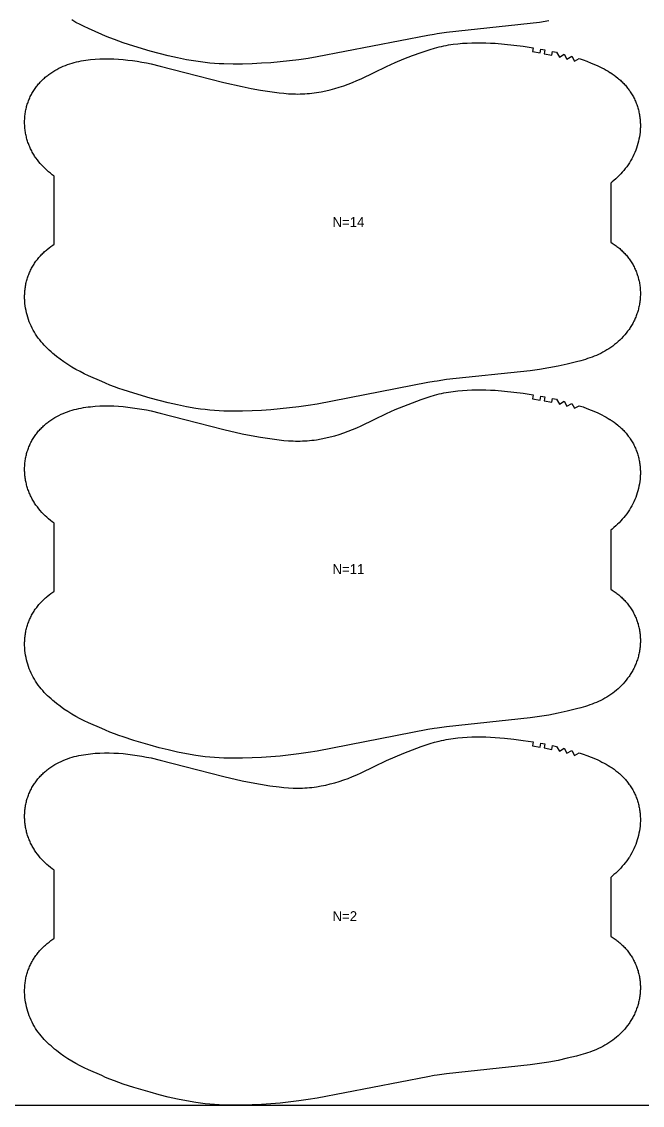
# Model space of a CAD drawing. Header units: inches. Extents: x 16 to 1901, y 0 to 1066.
# Drawn here: x 330 to 644, y 0 to 548 of the extents above; entities that cross this region are included whole.
import ezdxf

# ---------------------------------------------------------------- set-up
doc = ezdxf.new("R2010")
doc.units = ezdxf.units.IN

msp = doc.modelspace()

# ---------------------------------------------------------------- linework, layer by layer
at = {"layer": '1'}
for points in [[(16.5, 0), (1901.073, 0), (1901.073, 1065.8068), (16.5, 1065.8068), (16.5, 0)], [(628.4111, 435.997), (629.8914, 435.0071), (630.3729, 434.66), (630.848, 434.3044), (631.3166, 433.9404), (631.7784, 433.5678), (632.2332, 433.1867), (632.6807, 432.7971), (633.1209, 432.3991), (633.5533, 431.9927), (633.9779, 431.5779), (634.3945, 431.155), (634.8028, 430.7241), (635.2027, 430.2853), (635.5939, 429.8389), (635.9763, 429.3849), (636.3496, 428.9235), (636.7138, 428.4548), (637.0685, 427.9791), (637.4136, 427.4964), (637.7489, 427.0069), (638.0741, 426.5108), (638.3892, 426.0081), (638.6939, 425.4992), (638.9879, 424.984), (639.2713, 424.4629), (639.5437, 423.9359), (639.8053, 423.4034), (640.0559, 422.8656), (640.2954, 422.3227), (640.5239, 421.7751), (640.7413, 421.2228), (640.9475, 420.6663), (641.1424, 420.1056), (641.326, 419.5412), (641.4983, 418.9731), (641.6591, 418.4017), (641.8085, 417.8273), (641.9463, 417.2499), (642.0726, 416.67), (642.1872, 416.0877), (642.2901, 415.5033), (642.3814, 414.917), (642.461, 414.329), (642.5291, 413.7396), (642.5856, 413.1489), (642.6306, 412.5572), (642.6641, 411.9647), (642.6863, 411.3716), (642.697, 410.7782), (642.6964, 410.1846), (642.6845, 409.5911), (642.6613, 408.9978), (642.6269, 408.4051), (642.5814, 407.8131), (642.5246, 407.222), (642.4568, 406.6321), (642.3779, 406.0436), (642.288, 405.4567), (642.1871, 404.8716), (642.0753, 404.2885), (641.9525, 403.7076), (641.8189, 403.1292), (641.6744, 402.5535), (641.5192, 401.9806), (641.3532, 401.4108), (641.1764, 400.8444), (640.989, 400.2814), (640.791, 399.7222), (640.5823, 399.1669), (640.3631, 398.6158), (640.1333, 398.0691), (639.8931, 397.5269), (639.6424, 396.9896), (639.3815, 396.4571), (639.1106, 395.9297), (638.8298, 395.4073), (638.5393, 394.8901), (638.2393, 394.3783), (637.9301, 393.8718), (637.6119, 393.3709), (637.2848, 392.8755), (636.949, 392.3858), (636.2521, 391.424), (635.523, 390.4862), (634.7632, 389.5731), (633.9741, 388.6856), (633.157, 387.8243), (632.3127, 386.9898), (631.4423, 386.1827), (630.5469, 385.4037), (629.6275, 384.6532), (628.685, 383.932), (627.7206, 383.2407), (627.697, 383.2248), (626.7352, 382.5796), (625.7302, 381.9487), (624.7068, 381.3478), (623.6663, 380.7764), (622.6101, 380.2344), (621.5394, 379.7215), (620.4555, 379.2374), (619.3597, 378.7819), (618.2534, 378.3541), (617.1376, 377.952), (616.0136, 377.5727), (614.8824, 377.2135), (612.6034, 376.5449), (610.3097, 375.9246), (605.7022, 374.7741), (601.0682, 373.7458), (596.405, 372.8529), (591.7169, 372.0995), (587.0106, 371.4785), (544.5198, 366.9508), (539.8224, 366.2599), (538.3002, 366), (535.1419, 365.4608), (479.2051, 354.6162), (474.5143, 353.8821), (469.8108, 353.2311), (460.3782, 352.1366), (455.6481, 351.7252), (450.9106, 351.4081), (446.1682, 351.1796), (441.4221, 351.0405), (436.6737, 351), (431.9269, 351.0924), (429.5555, 351.2006), (427.1867, 351.3535), (424.8213, 351.5525), (422.4605, 351.7989), (420.105, 352.0931), (417.7553, 352.4322), (413.0744, 353.2303), (408.4194, 354.1643), (403.7881, 355.2104), (399.1788, 356.3504), (394.5942, 357.5841), (386.3245, 360.0511), (380.9804, 361.7767), (378.7374, 362.5535), (376.5106, 363.3731), (374.3029, 364.2418), (372.1104, 365.1497), (370.1585, 366), (363.4005, 368.9438), (361.2486, 369.9456), (359.1245, 371.0019), (357.0365, 372.1279), (354.9866, 373.3234), (352.9755, 374.5845), (351.0037, 375.9073), (349.0727, 377.2891), (347.1877, 378.7325), (346.2642, 379.4785), (346.094, 379.6212), (345.3545, 380.2412), (344.4592, 381.0212), (343.5791, 381.8189), (342.7153, 382.6348), (341.8697, 383.4697), (341.0447, 384.3244), (340.2426, 385.1995), (339.4657, 386.0959), (338.7164, 387.0144), (337.997, 387.9557), (337.3098, 388.9205), (336.9789, 389.412), (336.6567, 389.9094), (336.0384, 390.9211), (335.4549, 391.9541), (334.9064, 393.0068), (334.3932, 394.0779), (333.9153, 395.1656), (333.4729, 396.2685), (333.0662, 397.3851), (332.6955, 398.5139), (332.3614, 399.6537), (332.0646, 400.8035), (331.8059, 401.962), (331.586, 403.1282), (331.4057, 404.301), (331.2655, 405.4792), (331.2108, 406.0701), (331.1664, 406.6619), (331.1325, 407.2544), (331.1091, 407.8476), (331.0962, 408.4411), (331.094, 409.0348), (331.1025, 409.6284), (331.1219, 410.2218), (331.1521, 410.8146), (331.1933, 411.4067), (331.2455, 411.9978), (331.3089, 412.5877), (331.3834, 413.1763), (331.4692, 413.7633), (331.5663, 414.3484), (331.6748, 414.9315), (331.7948, 415.5123), (331.9264, 416.0906), (332.0696, 416.6662), (332.2243, 417.2388), (332.3904, 417.8084), (332.5679, 418.3746), (332.7565, 418.9372), (332.9562, 419.4961), (333.1669, 420.051), (333.3885, 420.6017), (333.6208, 421.148), (333.8638, 421.6897), (334.1173, 422.2266), (334.3812, 422.7585), (334.6555, 423.2851), (334.9399, 423.8063), (335.2345, 424.3218), (335.539, 424.8315), (335.8535, 425.3351), (336.1776, 425.8324), (336.5112, 426.3234), (336.8542, 426.8079), (337.2064, 427.2858), (337.5677, 427.7568), (337.9377, 428.2209), (338.3165, 428.6779), (338.7037, 429.1277), (339.0992, 429.5701), (339.503, 430.0051), (339.9146, 430.4323), (340.3341, 430.8518), (340.7613, 431.2633), (341.1959, 431.6667), (341.6377, 432.0618), (342.0867, 432.4487), (342.5425, 432.8274), (343.4735, 433.561), (344.4285, 434.2642), (345.4051, 434.9386), (346.094, 435.3863), (346.094, 469.8797), (346.0704, 469.8955), (345.106, 470.5869), (344.1635, 471.3081), (343.2441, 472.0585), (342.3487, 472.8376), (341.4783, 473.6447), (340.634, 474.4792), (339.8169, 475.3405), (339.0278, 476.228), (338.268, 477.1411), (337.5389, 478.0789), (336.842, 479.0407), (336.5062, 479.5304), (336.1791, 480.0257), (335.8609, 480.5267), (335.5517, 481.0332), (335.2517, 481.545), (334.9612, 482.0622), (334.6804, 482.5845), (334.4095, 483.112), (334.1486, 483.6445), (333.8979, 484.1818), (333.6577, 484.724), (333.4279, 485.2707), (333.2087, 485.8218), (333, 486.3771), (332.802, 486.9363), (332.6146, 487.4992), (332.4378, 488.0657), (332.2718, 488.6355), (332.1166, 489.2084), (331.9721, 489.7841), (331.8385, 490.3625), (331.7157, 490.9434), (331.6039, 491.5265), (331.503, 492.1116), (331.4131, 492.6985), (331.3342, 493.287), (331.2664, 493.8769), (331.2096, 494.468), (331.1641, 495.06), (331.1297, 495.6527), (331.1065, 496.2459), (331.0946, 496.8395), (331.094, 497.4331), (331.1047, 498.0265), (331.1269, 498.6196), (331.1604, 499.2121), (331.2054, 499.8038), (331.2619, 500.3945), (331.33, 500.9839), (331.4096, 501.5719), (331.5009, 502.1582), (331.6038, 502.7426), (331.7184, 503.3249), (331.8447, 503.9048), (331.9825, 504.4821), (332.1319, 505.0566), (332.2927, 505.628), (332.465, 506.1961), (332.6486, 506.7605), (332.8435, 507.3211), (333.0497, 507.8777), (333.2671, 508.4299), (333.4956, 508.9776), (333.7351, 509.5205), (333.9857, 510.0583), (334.2473, 510.5908), (334.5198, 511.1177), (334.8031, 511.6389), (335.0971, 512.1541), (335.4018, 512.663), (335.7169, 513.1656), (336.0421, 513.6618), (336.3774, 514.1512), (336.7225, 514.6339), (337.0772, 515.1097), (337.4414, 515.5783), (337.8147, 516.0397), (338.1971, 516.4938), (338.5883, 516.9402), (338.9882, 517.379), (339.3965, 517.8099), (339.8131, 518.2328), (340.2377, 518.6475), (340.6702, 519.054), (341.1103, 519.452), (341.5578, 519.8416), (342.0126, 520.2226), (342.4744, 520.5952), (342.943, 520.9593), (343.4181, 521.3149), (343.8996, 521.6619), (344.3872, 522.0005), (345.3799, 522.6518), (346.3944, 523.2689), (347.4291, 523.8517), (348.4821, 524.4), (349.5517, 524.9138), (350.6367, 525.3938), (351.7358, 525.8405), (352.8477, 526.2547), (353.9712, 526.6371), (355.105, 526.9881), (356.2478, 527.3087), (357.3984, 527.5993), (358.5557, 527.8609), (359.7188, 528.0946), (360.8871, 528.302), (362.0599, 528.4844), (363.2365, 528.6434), (364.4161, 528.7802), (366.7819, 528.9934), (369.1525, 529.1338), (371.5255, 529.2044), (373.8991, 529.2067), (376.2716, 529.142), (378.6414, 529.0124), (381.0075, 528.8223), (383.3691, 528.5768), (385.7253, 528.2809), (388.0753, 527.9388), (390.4177, 527.5505), (392.7515, 527.1148), (395.0753, 526.6308), (399.6936, 525.5323), (412.155, 522.3068), (431.871, 517.2036), (441.1351, 515.1177), (445.7938, 514.2005), (450.4681, 513.3673), (455.1568, 512.6227), (459.8641, 512.002), (462.2261, 511.7529), (464.5928, 511.5585), (466.9629, 511.4315), (468.1488, 511.3974), (469.3351, 511.3851), (470.5216, 511.3957), (471.7078, 511.4293), (472.8933, 511.4856), (474.0777, 511.5643), (475.2606, 511.6649), (476.4415, 511.7873), (477.6199, 511.931), (478.7955, 512.0957), (481.1367, 512.4866), (483.4636, 512.9554), (485.775, 513.4974), (488.0699, 514.1079), (490.3469, 514.7829), (492.6034, 515.5226), (494.8366, 516.3281), (497.0436, 517.2005), (499.2232, 518.1383), (501.3802, 519.1285), (507.914, 522.3068), (514.1905, 525.3599), (518.5284, 527.2899), (522.9178, 529.1009), (527.3475, 530.8081), (531.8136, 532.4214), (536.3189, 533.9257), (538.5931, 534.604), (540.8864, 535.2107), (542.0412, 535.4823), (543.2011, 535.7325), (544.3656, 535.9616), (545.5342, 536.1703), (547.8817, 536.5285), (550.2395, 536.8113), (552.6039, 537.0236), (554.973, 537.1722), (557.3452, 537.2642), (559.7192, 537.3068), (562.0934, 537.306), (564.4671, 537.2629), (566.8396, 537.1775), (569.21, 537.0496), (573.9428, 536.6726), (578.664, 536.1636), (583.373, 535.5544), (588.4629, 534.7894), (588.1447, 532.8149), (592.0498, 532.1486), (592.4059, 534.1167), (594.372, 533.7494), (593.9932, 531.7856), (597.8585, 530.9882), (598.2892, 532.9413), (600.2393, 532.4972), (601.6993, 530.0861), (604.1202, 531.5305), (605.5177, 529.0816), (607.9754, 530.4632), (609.3034, 527.9784), (611.7978, 529.2852), (613.7352, 528.6296), (615.6574, 527.9323), (617.8664, 527.0649), (620.0475, 526.1296), (621.1262, 525.6349), (622.1963, 525.1212), (623.2572, 524.5879), (624.3084, 524.0343), (625.3489, 523.4595), (626.3769, 522.8621), (627.2821, 522.3068), (627.39, 522.2407), (627.697, 522.0412), (628.3859, 521.5935), (629.3625, 520.9191), (630.3175, 520.2159), (631.2485, 519.4823), (631.7043, 519.1036), (632.1533, 518.7167), (632.5951, 518.3215), (633.0297, 517.9181), (633.4569, 517.5066), (633.8764, 517.0872), (634.288, 516.6599), (634.6918, 516.225), (635.0873, 515.7826), (635.4745, 515.3328), (635.8533, 514.8758), (636.2233, 514.4117), (636.5846, 513.9406), (636.9368, 513.4628), (637.2798, 512.9783), (637.6134, 512.4873), (637.9375, 511.9899), (638.252, 511.4864), (638.5565, 510.9767), (638.8511, 510.4612), (639.1355, 509.94), (639.4098, 509.4134), (639.6737, 508.8815), (639.9272, 508.3446), (640.1702, 507.8029), (640.4025, 507.2566), (640.6241, 506.7059), (640.8348, 506.151), (641.0345, 505.5921), (641.2231, 505.0294), (641.4006, 504.4633), (641.5667, 503.8937), (641.7214, 503.321), (641.8646, 502.7455), (641.9962, 502.1671), (642.1162, 501.5863), (642.2247, 501.0033), (642.3218, 500.4182), (642.4076, 499.8312), (642.4821, 499.2426), (642.5455, 498.6527), (642.5977, 498.0615), (642.6389, 497.4695), (642.6691, 496.8766), (642.6885, 496.2833), (642.697, 495.6897), (642.6948, 495.096), (642.6819, 494.5025), (642.6585, 493.9093), (642.6246, 493.3167), (642.5802, 492.725), (642.5255, 492.1341), (642.3853, 490.9559), (642.205, 489.7831), (641.9851, 488.6169), (641.7264, 487.4583), (641.4296, 486.3086), (641.0955, 485.1688), (640.7248, 484.04), (640.3181, 482.9234), (639.8757, 481.8205), (639.3978, 480.7327), (638.8846, 479.6617), (638.3361, 478.609), (637.7526, 477.576), (637.1343, 476.5643), (636.8121, 476.0669), (636.4812, 475.5754), (635.794, 474.6105), (635.0746, 473.6693), (634.3253, 472.7508), (633.5484, 471.8544), (632.7463, 470.9793), (631.9213, 470.1246), (631.0757, 469.2897), (630.2119, 468.4738), (629.3318, 467.6761), (628.4365, 466.8961), (627.697, 466.2761), (627.697, 436.4313), (628.4111, 435.997)], [(628.4111, 260.497), (629.8914, 259.5071), (630.3729, 259.16), (630.848, 258.8044), (631.3166, 258.4404), (631.7784, 258.0678), (632.2332, 257.6867), (632.6807, 257.2971), (633.1209, 256.8991), (633.5533, 256.4927), (633.9779, 256.0779), (634.3945, 255.655), (634.8028, 255.2241), (635.2027, 254.7853), (635.5939, 254.3389), (635.9763, 253.8849), (636.3496, 253.4235), (636.7138, 252.9548), (637.0685, 252.4791), (637.4136, 251.9964), (637.7489, 251.5069), (638.0741, 251.0108), (638.3892, 250.5081), (638.6939, 249.9992), (638.9879, 249.484), (639.2713, 248.9629), (639.5437, 248.4359), (639.8053, 247.9034), (640.0559, 247.3656), (640.2954, 246.8227), (640.5239, 246.2751), (640.7413, 245.7228), (640.9475, 245.1663), (641.1424, 244.6056), (641.326, 244.0412), (641.4983, 243.4731), (641.6591, 242.9017), (641.8085, 242.3273), (641.9463, 241.7499), (642.0726, 241.17), (642.1872, 240.5877), (642.2901, 240.0033), (642.3814, 239.417), (642.461, 238.829), (642.5291, 238.2396), (642.5856, 237.6489), (642.6306, 237.0572), (642.6641, 236.4647), (642.6863, 235.8716), (642.697, 235.2782), (642.6964, 234.6846), (642.6845, 234.0911), (642.6613, 233.4978), (642.6269, 232.9051), (642.5814, 232.3131), (642.5246, 231.722), (642.4568, 231.1321), (642.3779, 230.5436), (642.288, 229.9567), (642.1871, 229.3716), (642.0753, 228.7885), (641.9525, 228.2076), (641.8189, 227.6292), (641.6744, 227.0535), (641.5192, 226.4806), (641.3532, 225.9108), (641.1764, 225.3444), (640.989, 224.7814), (640.791, 224.2222), (640.5823, 223.6669), (640.3631, 223.1158), (640.1333, 222.5691), (639.8931, 222.0269), (639.6424, 221.4896), (639.3815, 220.9571), (639.1106, 220.4297), (638.8298, 219.9073), (638.5393, 219.3901), (638.2393, 218.8783), (637.9301, 218.3718), (637.6119, 217.8709), (637.2848, 217.3755), (636.949, 216.8858), (636.2521, 215.924), (635.523, 214.9862), (634.7632, 214.0731), (633.9741, 213.1856), (633.157, 212.3243), (632.3127, 211.4898), (631.4423, 210.6827), (630.5469, 209.9037), (629.6275, 209.1532), (628.685, 208.432), (627.7206, 207.7407), (627.697, 207.7248), (626.7352, 207.0796), (625.7302, 206.4487), (624.7068, 205.8478), (623.6663, 205.2764), (622.6101, 204.7344), (621.5394, 204.2215), (620.4555, 203.7374), (619.3597, 203.2819), (618.2534, 202.8541), (617.1376, 202.452), (616.0136, 202.0727), (614.8824, 201.7135), (612.6034, 201.0449), (610.3097, 200.4246), (605.7022, 199.2741), (601.0682, 198.2458), (596.405, 197.3529), (591.7169, 196.5995), (587.0106, 195.9785), (544.5198, 191.4508), (539.8224, 190.7599), (538.3002, 190.5), (535.1419, 189.9608), (479.2051, 179.1162), (474.5143, 178.3821), (469.8108, 177.7311), (460.3782, 176.6366), (455.6481, 176.2252), (450.9106, 175.9081), (446.1682, 175.6796), (441.4221, 175.5405), (436.6737, 175.5), (431.9269, 175.5924), (429.5555, 175.7006), (427.1867, 175.8535), (424.8213, 176.0525), (422.4605, 176.2989), (420.105, 176.5931), (417.7553, 176.9322), (413.0744, 177.7303), (408.4194, 178.6643), (403.7881, 179.7104), (399.1788, 180.8504), (394.5942, 182.0841), (386.3245, 184.5511), (380.9804, 186.2767), (378.7374, 187.0535), (376.5106, 187.8731), (374.3029, 188.7418), (372.1104, 189.6497), (370.1585, 190.5), (363.4005, 193.4438), (361.2486, 194.4456), (359.1245, 195.5019), (357.0365, 196.6279), (354.9866, 197.8234), (352.9755, 199.0845), (351.0037, 200.4073), (349.0727, 201.7891), (347.1877, 203.2325), (346.2642, 203.9785), (346.094, 204.1212), (345.3545, 204.7412), (344.4592, 205.5212), (343.5791, 206.3189), (342.7153, 207.1348), (341.8697, 207.9697), (341.0447, 208.8244), (340.2426, 209.6995), (339.4657, 210.5959), (338.7164, 211.5144), (337.997, 212.4557), (337.3098, 213.4205), (336.9789, 213.912), (336.6567, 214.4094), (336.0384, 215.4211), (335.4549, 216.4541), (334.9064, 217.5068), (334.3932, 218.5779), (333.9153, 219.6656), (333.4729, 220.7685), (333.0662, 221.8851), (332.6955, 223.0139), (332.3614, 224.1537), (332.0646, 225.3035), (331.8059, 226.462), (331.586, 227.6282), (331.4057, 228.801), (331.2655, 229.9792), (331.2108, 230.5701), (331.1664, 231.1619), (331.1325, 231.7544), (331.1091, 232.3476), (331.0962, 232.9411), (331.094, 233.5348), (331.1025, 234.1284), (331.1219, 234.7218), (331.1521, 235.3146), (331.1933, 235.9067), (331.2455, 236.4978), (331.3089, 237.0877), (331.3834, 237.6763), (331.4692, 238.2633), (331.5663, 238.8484), (331.6748, 239.4315), (331.7948, 240.0123), (331.9264, 240.5906), (332.0696, 241.1662), (332.2243, 241.7388), (332.3904, 242.3084), (332.5679, 242.8746), (332.7565, 243.4372), (332.9562, 243.9961), (333.1669, 244.551), (333.3885, 245.1017), (333.6208, 245.648), (333.8638, 246.1897), (334.1173, 246.7266), (334.3812, 247.2585), (334.6555, 247.7851), (334.9399, 248.3063), (335.2345, 248.8218), (335.539, 249.3315), (335.8535, 249.8351), (336.1776, 250.3324), (336.5112, 250.8234), (336.8542, 251.3079), (337.2064, 251.7858), (337.5677, 252.2568), (337.9377, 252.7209), (338.3165, 253.1779), (338.7037, 253.6277), (339.0992, 254.0701), (339.503, 254.5051), (339.9146, 254.9323), (340.3341, 255.3518), (340.7613, 255.7633), (341.1959, 256.1667), (341.6377, 256.5618), (342.0867, 256.9487), (342.5425, 257.3274), (343.4735, 258.061), (344.4285, 258.7642), (345.4051, 259.4386), (346.094, 259.8863), (346.094, 294.3797), (346.0704, 294.3955), (345.106, 295.0869), (344.1635, 295.8081), (343.2441, 296.5585), (342.3487, 297.3376), (341.4783, 298.1447), (340.634, 298.9792), (339.8169, 299.8405), (339.0278, 300.728), (338.268, 301.6411), (337.5389, 302.5789), (336.842, 303.5407), (336.5062, 304.0304), (336.1791, 304.5257), (335.8609, 305.0267), (335.5517, 305.5332), (335.2517, 306.045), (334.9612, 306.5622), (334.6804, 307.0845), (334.4095, 307.612), (334.1486, 308.1445), (333.8979, 308.6818), (333.6577, 309.224), (333.4279, 309.7707), (333.2087, 310.3218), (333, 310.8771), (332.802, 311.4363), (332.6146, 311.9992), (332.4378, 312.5657), (332.2718, 313.1355), (332.1166, 313.7084), (331.9721, 314.2841), (331.8385, 314.8625), (331.7157, 315.4434), (331.6039, 316.0265), (331.503, 316.6116), (331.4131, 317.1985), (331.3342, 317.787), (331.2664, 318.3769), (331.2096, 318.968), (331.1641, 319.56), (331.1297, 320.1527), (331.1065, 320.7459), (331.0946, 321.3395), (331.094, 321.9331), (331.1047, 322.5265), (331.1269, 323.1196), (331.1604, 323.7121), (331.2054, 324.3038), (331.2619, 324.8945), (331.33, 325.4839), (331.4096, 326.0719), (331.5009, 326.6582), (331.6038, 327.2426), (331.7184, 327.8249), (331.8447, 328.4048), (331.9825, 328.9821), (332.1319, 329.5566), (332.2927, 330.128), (332.465, 330.6961), (332.6486, 331.2605), (332.8435, 331.8211), (333.0497, 332.3777), (333.2671, 332.9299), (333.4956, 333.4776), (333.7351, 334.0205), (333.9857, 334.5583), (334.2473, 335.0908), (334.5198, 335.6177), (334.8031, 336.1389), (335.0971, 336.6541), (335.4018, 337.163), (335.7169, 337.6656), (336.0421, 338.1618), (336.3774, 338.6512), (336.7225, 339.1339), (337.0772, 339.6097), (337.4414, 340.0783), (337.8147, 340.5397), (338.1971, 340.9938), (338.5883, 341.4402), (338.9882, 341.879), (339.3965, 342.3099), (339.8131, 342.7328), (340.2377, 343.1475), (340.6702, 343.554), (341.1103, 343.952), (341.5578, 344.3416), (342.0126, 344.7226), (342.4744, 345.0952), (342.943, 345.4593), (343.4181, 345.8149), (343.8996, 346.1619), (344.3872, 346.5005), (345.3799, 347.1518), (346.3944, 347.7689), (347.4291, 348.3517), (348.4821, 348.9), (349.5517, 349.4138), (350.6367, 349.8938), (351.7358, 350.3405), (352.8477, 350.7547), (353.9712, 351.1371), (355.105, 351.4881), (356.2478, 351.8087), (357.3984, 352.0993), (358.5557, 352.3609), (359.7188, 352.5946), (360.8871, 352.802), (362.0599, 352.9844), (363.2365, 353.1434), (364.4161, 353.2802), (366.7819, 353.4934), (369.1525, 353.6338), (371.5255, 353.7044), (373.8991, 353.7067), (376.2716, 353.642), (378.6414, 353.5124), (381.0075, 353.3223), (383.3691, 353.0768), (385.7253, 352.7809), (388.0753, 352.4388), (390.4177, 352.0505), (392.7515, 351.6148), (395.0753, 351.1308), (399.6936, 350.0323), (412.155, 346.8068), (431.871, 341.7036), (441.1351, 339.6177), (445.7938, 338.7005), (450.4681, 337.8673), (455.1568, 337.1227), (459.8641, 336.502), (462.2261, 336.2529), (464.5928, 336.0585), (466.9629, 335.9315), (468.1488, 335.8974), (469.3351, 335.8851), (470.5216, 335.8957), (471.7078, 335.9293), (472.8933, 335.9856), (474.0777, 336.0643), (475.2606, 336.1649), (476.4415, 336.2873), (477.6199, 336.431), (478.7955, 336.5957), (481.1367, 336.9866), (483.4636, 337.4554), (485.775, 337.9974), (488.0699, 338.6079), (490.3469, 339.2829), (492.6034, 340.0226), (494.8366, 340.8281), (497.0436, 341.7005), (499.2232, 342.6383), (501.3802, 343.6285), (507.914, 346.8068), (514.1905, 349.8599), (518.5284, 351.7899), (522.9178, 353.6009), (527.3475, 355.3081), (531.8136, 356.9214), (536.3189, 358.4257), (538.5931, 359.104), (540.8864, 359.7107), (542.0412, 359.9823), (543.2011, 360.2325), (544.3656, 360.4616), (545.5342, 360.6703), (547.8817, 361.0285), (550.2395, 361.3113), (552.6039, 361.5236), (554.973, 361.6722), (557.3452, 361.7642), (559.7192, 361.8068), (562.0934, 361.806), (564.4671, 361.7629), (566.8396, 361.6775), (569.21, 361.5496), (573.9428, 361.1726), (578.664, 360.6636), (583.373, 360.0544), (588.4629, 359.2894), (588.1447, 357.3149), (592.0498, 356.6486), (592.4059, 358.6167), (594.372, 358.2494), (593.9932, 356.2856), (597.8585, 355.4882), (598.2892, 357.4413), (600.2393, 356.9972), (601.6993, 354.5861), (604.1202, 356.0305), (605.5177, 353.5816), (607.9754, 354.9632), (609.3034, 352.4784), (611.7978, 353.7852), (613.7352, 353.1296), (615.6574, 352.4323), (617.8664, 351.5649), (620.0475, 350.6296), (621.1262, 350.1349), (622.1963, 349.6212), (623.2572, 349.0879), (624.3084, 348.5343), (625.3489, 347.9595), (626.3769, 347.3621), (627.2821, 346.8068), (627.39, 346.7407), (627.697, 346.5412), (628.3859, 346.0935), (629.3625, 345.4191), (630.3175, 344.7159), (631.2485, 343.9823), (631.7043, 343.6036), (632.1533, 343.2167), (632.5951, 342.8215), (633.0297, 342.4181), (633.4569, 342.0066), (633.8764, 341.5872), (634.288, 341.1599), (634.6918, 340.725), (635.0873, 340.2826), (635.4745, 339.8328), (635.8533, 339.3758), (636.2233, 338.9117), (636.5846, 338.4406), (636.9368, 337.9628), (637.2798, 337.4783), (637.6134, 336.9873), (637.9375, 336.4899), (638.252, 335.9864), (638.5565, 335.4767), (638.8511, 334.9612), (639.1355, 334.44), (639.4098, 333.9134), (639.6737, 333.3815), (639.9272, 332.8446), (640.1702, 332.3029), (640.4025, 331.7566), (640.6241, 331.2059), (640.8348, 330.651), (641.0345, 330.0921), (641.2231, 329.5294), (641.4006, 328.9633), (641.5667, 328.3937), (641.7214, 327.821), (641.8646, 327.2455), (641.9962, 326.6671), (642.1162, 326.0863), (642.2247, 325.5033), (642.3218, 324.9182), (642.4076, 324.3312), (642.4821, 323.7426), (642.5455, 323.1527), (642.5977, 322.5615), (642.6389, 321.9695), (642.6691, 321.3766), (642.6885, 320.7833), (642.697, 320.1897), (642.6948, 319.596), (642.6819, 319.0025), (642.6585, 318.4093), (642.6246, 317.8167), (642.5802, 317.225), (642.5255, 316.6341), (642.3853, 315.4559), (642.205, 314.2831), (641.9851, 313.1169), (641.7264, 311.9583), (641.4296, 310.8086), (641.0955, 309.6688), (640.7248, 308.54), (640.3181, 307.4234), (639.8757, 306.3205), (639.3978, 305.2327), (638.8846, 304.1617), (638.3361, 303.109), (637.7526, 302.076), (637.1343, 301.0643), (636.8121, 300.5669), (636.4812, 300.0754), (635.794, 299.1105), (635.0746, 298.1693), (634.3253, 297.2508), (633.5484, 296.3544), (632.7463, 295.4793), (631.9213, 294.6246), (631.0757, 293.7897), (630.2119, 292.9738), (629.3318, 292.1761), (628.4365, 291.3961), (627.697, 290.7761), (627.697, 260.9313), (628.4111, 260.497)], [(628.4111, 84.997), (629.8914, 84.0071), (630.3729, 83.66), (630.848, 83.3044), (631.3166, 82.9404), (631.7784, 82.5678), (632.2332, 82.1867), (632.6807, 81.7971), (633.1209, 81.3991), (633.5533, 80.9927), (633.9779, 80.5779), (634.3945, 80.155), (634.8028, 79.7241), (635.2027, 79.2853), (635.5939, 78.8389), (635.9763, 78.3849), (636.3496, 77.9235), (636.7138, 77.4548), (637.0685, 76.9791), (637.4136, 76.4964), (637.7489, 76.0069), (638.0741, 75.5108), (638.3892, 75.0081), (638.6939, 74.4992), (638.9879, 73.984), (639.2713, 73.4629), (639.5437, 72.9359), (639.8053, 72.4034), (640.0559, 71.8656), (640.2954, 71.3227), (640.5239, 70.7751), (640.7413, 70.2228), (640.9475, 69.6663), (641.1424, 69.1056), (641.326, 68.5412), (641.4983, 67.9731), (641.6591, 67.4017), (641.8085, 66.8273), (641.9463, 66.2499), (642.0726, 65.67), (642.1872, 65.0877), (642.2901, 64.5033), (642.3814, 63.917), (642.461, 63.329), (642.5291, 62.7396), (642.5856, 62.1489), (642.6306, 61.5572), (642.6641, 60.9647), (642.6863, 60.3716), (642.697, 59.7782), (642.6964, 59.1846), (642.6845, 58.5911), (642.6613, 57.9978), (642.6269, 57.4051), (642.5814, 56.8131), (642.5246, 56.222), (642.4568, 55.6321), (642.3779, 55.0436), (642.288, 54.4567), (642.1871, 53.8716), (642.0753, 53.2885), (641.9525, 52.7076), (641.8189, 52.1292), (641.6744, 51.5535), (641.5192, 50.9806), (641.3532, 50.4108), (641.1764, 49.8444), (640.989, 49.2814), (640.791, 48.7222), (640.5823, 48.1669), (640.3631, 47.6158), (640.1333, 47.0691), (639.8931, 46.5269), (639.6424, 45.9896), (639.3815, 45.4571), (639.1106, 44.9297), (638.8298, 44.4073), (638.5393, 43.8901), (638.2393, 43.3783), (637.9301, 42.8718), (637.6119, 42.3709), (637.2848, 41.8755), (636.949, 41.3858), (636.2521, 40.424), (635.523, 39.4862), (634.7632, 38.5731), (633.9741, 37.6856), (633.157, 36.8243), (632.3127, 35.9898), (631.4423, 35.1827), (630.5469, 34.4037), (629.6275, 33.6532), (628.685, 32.932), (627.7206, 32.2407), (627.697, 32.2248), (626.7352, 31.5796), (625.7302, 30.9487), (624.7068, 30.3478), (623.6663, 29.7764), (622.6101, 29.2344), (621.5394, 28.7215), (620.4555, 28.2374), (619.3597, 27.7819), (618.2534, 27.3541), (617.1376, 26.952), (616.0136, 26.5727), (614.8824, 26.2135), (612.6034, 25.5449), (610.3097, 24.9246), (605.7022, 23.7741), (601.0682, 22.7458), (596.405, 21.8529), (591.7169, 21.0995), (587.0106, 20.4785), (544.5198, 15.9508), (539.8224, 15.2599), (538.3002, 15), (535.1419, 14.4608), (479.2051, 3.6162), (474.5143, 2.8821), (469.8108, 2.2311), (460.3782, 1.1366), (455.6481, 0.7252), (450.9106, 0.4081), (446.1682, 0.1796), (441.4221, 0.0405), (436.6737, 0), (431.9269, 0.0924), (429.5555, 0.2006), (427.1867, 0.3535), (424.8213, 0.5525), (422.4605, 0.7989), (420.105, 1.0931), (417.7553, 1.4322), (413.0744, 2.2303), (408.4194, 3.1643), (403.7881, 4.2104), (399.1788, 5.3504), (394.5942, 6.5841), (386.3245, 9.0511), (380.9804, 10.7767), (378.7374, 11.5535), (376.5106, 12.3731), (374.3029, 13.2418), (372.1104, 14.1497), (370.1585, 15), (363.4005, 17.9438), (361.2486, 18.9456), (359.1245, 20.0019), (357.0365, 21.1279), (354.9866, 22.3234), (352.9755, 23.5845), (351.0037, 24.9073), (349.0727, 26.2891), (347.1877, 27.7325), (346.2642, 28.4785), (346.094, 28.6212), (345.3545, 29.2412), (344.4592, 30.0212), (343.5791, 30.8189), (342.7153, 31.6348), (341.8697, 32.4697), (341.0447, 33.3244), (340.2426, 34.1995), (339.4657, 35.0959), (338.7164, 36.0144), (337.997, 36.9557), (337.3098, 37.9205), (336.9789, 38.412), (336.6567, 38.9094), (336.0384, 39.9211), (335.4549, 40.9541), (334.9064, 42.0068), (334.3932, 43.0779), (333.9153, 44.1656), (333.4729, 45.2685), (333.0662, 46.3851), (332.6955, 47.5139), (332.3614, 48.6537), (332.0646, 49.8035), (331.8059, 50.962), (331.586, 52.1282), (331.4057, 53.301), (331.2655, 54.4792), (331.2108, 55.0701), (331.1664, 55.6619), (331.1325, 56.2544), (331.1091, 56.8476), (331.0962, 57.4411), (331.094, 58.0348), (331.1025, 58.6284), (331.1219, 59.2218), (331.1521, 59.8146), (331.1933, 60.4067), (331.2455, 60.9978), (331.3089, 61.5877), (331.3834, 62.1763), (331.4692, 62.7633), (331.5663, 63.3484), (331.6748, 63.9315), (331.7948, 64.5123), (331.9264, 65.0906), (332.0696, 65.6662), (332.2243, 66.2388), (332.3904, 66.8084), (332.5679, 67.3746), (332.7565, 67.9372), (332.9562, 68.4961), (333.1669, 69.051), (333.3885, 69.6017), (333.6208, 70.148), (333.8638, 70.6897), (334.1173, 71.2266), (334.3812, 71.7585), (334.6555, 72.2851), (334.9399, 72.8063), (335.2345, 73.3218), (335.539, 73.8315), (335.8535, 74.3351), (336.1776, 74.8324), (336.5112, 75.3234), (336.8542, 75.8079), (337.2064, 76.2858), (337.5677, 76.7568), (337.9377, 77.2209), (338.3165, 77.6779), (338.7037, 78.1277), (339.0992, 78.5701), (339.503, 79.0051), (339.9146, 79.4323), (340.3341, 79.8518), (340.7613, 80.2633), (341.1959, 80.6667), (341.6377, 81.0618), (342.0867, 81.4487), (342.5425, 81.8274), (343.4735, 82.561), (344.4285, 83.2642), (345.4051, 83.9386), (346.094, 84.3863), (346.094, 118.8797), (346.0704, 118.8955), (345.106, 119.5869), (344.1635, 120.3081), (343.2441, 121.0585), (342.3487, 121.8376), (341.4783, 122.6447), (340.634, 123.4792), (339.8169, 124.3405), (339.0278, 125.228), (338.268, 126.1411), (337.5389, 127.0789), (336.842, 128.0407), (336.5062, 128.5304), (336.1791, 129.0257), (335.8609, 129.5267), (335.5517, 130.0332), (335.2517, 130.545), (334.9612, 131.0622), (334.6804, 131.5845), (334.4095, 132.112), (334.1486, 132.6445), (333.8979, 133.1818), (333.6577, 133.724), (333.4279, 134.2707), (333.2087, 134.8218), (333, 135.3771), (332.802, 135.9363), (332.6146, 136.4992), (332.4378, 137.0657), (332.2718, 137.6355), (332.1166, 138.2084), (331.9721, 138.7841), (331.8385, 139.3625), (331.7157, 139.9434), (331.6039, 140.5265), (331.503, 141.1116), (331.4131, 141.6985), (331.3342, 142.287), (331.2664, 142.8769), (331.2096, 143.468), (331.1641, 144.06), (331.1297, 144.6527), (331.1065, 145.2459), (331.0946, 145.8395), (331.094, 146.4331), (331.1047, 147.0265), (331.1269, 147.6196), (331.1604, 148.2121), (331.2054, 148.8038), (331.2619, 149.3945), (331.33, 149.9839), (331.4096, 150.5719), (331.5009, 151.1582), (331.6038, 151.7426), (331.7184, 152.3249), (331.8447, 152.9048), (331.9825, 153.4821), (332.1319, 154.0566), (332.2927, 154.628), (332.465, 155.1961), (332.6486, 155.7605), (332.8435, 156.3211), (333.0497, 156.8777), (333.2671, 157.4299), (333.4956, 157.9776), (333.7351, 158.5205), (333.9857, 159.0583), (334.2473, 159.5908), (334.5198, 160.1177), (334.8031, 160.6389), (335.0971, 161.1541), (335.4018, 161.663), (335.7169, 162.1656), (336.0421, 162.6618), (336.3774, 163.1512), (336.7225, 163.6339), (337.0772, 164.1097), (337.4414, 164.5783), (337.8147, 165.0397), (338.1971, 165.4938), (338.5883, 165.9402), (338.9882, 166.379), (339.3965, 166.8099), (339.8131, 167.2328), (340.2377, 167.6475), (340.6702, 168.054), (341.1103, 168.452), (341.5578, 168.8416), (342.0126, 169.2226), (342.4744, 169.5952), (342.943, 169.9593), (343.4181, 170.3149), (343.8996, 170.6619), (344.3872, 171.0005), (345.3799, 171.6518), (346.3944, 172.2689), (347.4291, 172.8517), (348.4821, 173.4), (349.5517, 173.9138), (350.6367, 174.3938), (351.7358, 174.8405), (352.8477, 175.2547), (353.9712, 175.6371), (355.105, 175.9881), (356.2478, 176.3087), (357.3984, 176.5993), (358.5557, 176.8609), (359.7188, 177.0946), (360.8871, 177.302), (362.0599, 177.4844), (363.2365, 177.6434), (364.4161, 177.7802), (366.7819, 177.9934), (369.1525, 178.1338), (371.5255, 178.2044), (373.8991, 178.2067), (376.2716, 178.142), (378.6414, 178.0124), (381.0075, 177.8223), (383.3691, 177.5768), (385.7253, 177.2809), (388.0753, 176.9388), (390.4177, 176.5505), (392.7515, 176.1148), (395.0753, 175.6308), (399.6936, 174.5323), (412.155, 171.3068), (431.871, 166.2036), (441.1351, 164.1177), (445.7938, 163.2005), (450.4681, 162.3673), (455.1568, 161.6227), (459.8641, 161.002), (462.2261, 160.7529), (464.5928, 160.5585), (466.9629, 160.4315), (468.1488, 160.3974), (469.3351, 160.3851), (470.5216, 160.3957), (471.7078, 160.4293), (472.8933, 160.4856), (474.0777, 160.5643), (475.2606, 160.6649), (476.4415, 160.7873), (477.6199, 160.931), (478.7955, 161.0957), (481.1367, 161.4866), (483.4636, 161.9554), (485.775, 162.4974), (488.0699, 163.1079), (490.3469, 163.7829), (492.6034, 164.5226), (494.8366, 165.3281), (497.0436, 166.2005), (499.2232, 167.1383), (501.3802, 168.1285), (507.914, 171.3068), (514.1905, 174.3599), (518.5284, 176.2899), (522.9178, 178.1009), (527.3475, 179.8081), (531.8136, 181.4214), (536.3189, 182.9257), (538.5931, 183.604), (540.8864, 184.2107), (542.0412, 184.4823), (543.2011, 184.7325), (544.3656, 184.9616), (545.5342, 185.1703), (547.8817, 185.5285), (550.2395, 185.8113), (552.6039, 186.0236), (554.973, 186.1722), (557.3452, 186.2642), (559.7192, 186.3068), (562.0934, 186.306), (564.4671, 186.2629), (566.8396, 186.1775), (569.21, 186.0496), (573.9428, 185.6726), (578.664, 185.1636), (583.373, 184.5544), (588.4629, 183.7894), (588.1447, 181.8149), (592.0498, 181.1486), (592.4059, 183.1167), (594.372, 182.7494), (593.9932, 180.7856), (597.8585, 179.9882), (598.2892, 181.9413), (600.2393, 181.4972), (601.6993, 179.0861), (604.1202, 180.5305), (605.5177, 178.0816), (607.9754, 179.4632), (609.3034, 176.9784), (611.7978, 178.2852), (613.7352, 177.6296), (615.6574, 176.9323), (617.8664, 176.0649), (620.0475, 175.1296), (621.1262, 174.6349), (622.1963, 174.1212), (623.2572, 173.5879), (624.3084, 173.0343), (625.3489, 172.4595), (626.3769, 171.8621), (627.2821, 171.3068), (627.39, 171.2407), (627.697, 171.0412), (628.3859, 170.5935), (629.3625, 169.9191), (630.3175, 169.2159), (631.2485, 168.4823), (631.7043, 168.1036), (632.1533, 167.7167), (632.5951, 167.3215), (633.0297, 166.9181), (633.4569, 166.5066), (633.8764, 166.0872), (634.288, 165.6599), (634.6918, 165.225), (635.0873, 164.7826), (635.4745, 164.3328), (635.8533, 163.8758), (636.2233, 163.4117), (636.5846, 162.9406), (636.9368, 162.4628), (637.2798, 161.9783), (637.6134, 161.4873), (637.9375, 160.9899), (638.252, 160.4864), (638.5565, 159.9767), (638.8511, 159.4612), (639.1355, 158.94), (639.4098, 158.4134), (639.6737, 157.8815), (639.9272, 157.3446), (640.1702, 156.8029), (640.4025, 156.2566), (640.6241, 155.7059), (640.8348, 155.151), (641.0345, 154.5921), (641.2231, 154.0294), (641.4006, 153.4633), (641.5667, 152.8937), (641.7214, 152.321), (641.8646, 151.7455), (641.9962, 151.1671), (642.1162, 150.5863), (642.2247, 150.0033), (642.3218, 149.4182), (642.4076, 148.8312), (642.4821, 148.2426), (642.5455, 147.6527), (642.5977, 147.0615), (642.6389, 146.4695), (642.6691, 145.8766), (642.6885, 145.2833), (642.697, 144.6897), (642.6948, 144.096), (642.6819, 143.5025), (642.6585, 142.9093), (642.6246, 142.3167), (642.5802, 141.725), (642.5255, 141.1341), (642.3853, 139.9559), (642.205, 138.7831), (641.9851, 137.6169), (641.7264, 136.4583), (641.4296, 135.3086), (641.0955, 134.1688), (640.7248, 133.04), (640.3181, 131.9234), (639.8757, 130.8205), (639.3978, 129.7327), (638.8846, 128.6617), (638.3361, 127.609), (637.7526, 126.576), (637.1343, 125.5643), (636.8121, 125.0669), (636.4812, 124.5754), (635.794, 123.6105), (635.0746, 122.6693), (634.3253, 121.7508), (633.5484, 120.8544), (632.7463, 119.9793), (631.9213, 119.1246), (631.0757, 118.2897), (630.2119, 117.4738), (629.3318, 116.6761), (628.4365, 115.8961), (627.697, 115.2761), (627.697, 85.4313), (628.4111, 84.997)]]:
    msp.add_lwpolyline(points, close=True, dxfattribs=at)
msp.add_lwpolyline([(596.405, 548.3529), (591.7169, 547.5995), (587.0106, 546.9785), (544.5198, 542.4508), (539.8224, 541.7599), (538.3002, 541.5), (535.1419, 540.9608), (479.2051, 530.1162), (474.5143, 529.3821), (469.8108, 528.7311), (460.3782, 527.6366), (455.6481, 527.2252), (450.9106, 526.9081), (446.1682, 526.6796), (441.4221, 526.5405), (436.6737, 526.5), (431.9269, 526.5924), (429.5555, 526.7006), (427.1867, 526.8535), (424.8213, 527.0525), (422.4605, 527.2989), (420.105, 527.5931), (417.7553, 527.9322), (413.0744, 528.7303), (408.4194, 529.6643), (403.7881, 530.7104), (399.1788, 531.8504), (394.5942, 533.0841), (386.3245, 535.5511), (380.9804, 537.2767), (378.7374, 538.0535), (376.5106, 538.8731), (374.3029, 539.7418), (372.1104, 540.6497), (370.1585, 541.5), (363.4005, 544.4438), (361.2486, 545.4456), (359.1245, 546.5019), (357.0365, 547.6279), (354.9866, 548.8234)], dxfattribs=at)

# ---------------------------------------------------------------- texts
for s, p in [('N=14', (486.8955, 444.1534)), ('N=11', (486.8955, 268.6534)), ('N=2', (486.8955, 93.1534))]:
    msp.add_text(s, height=5, dxfattribs=at).set_placement(p)

doc.saveas('drawing.dxf')
